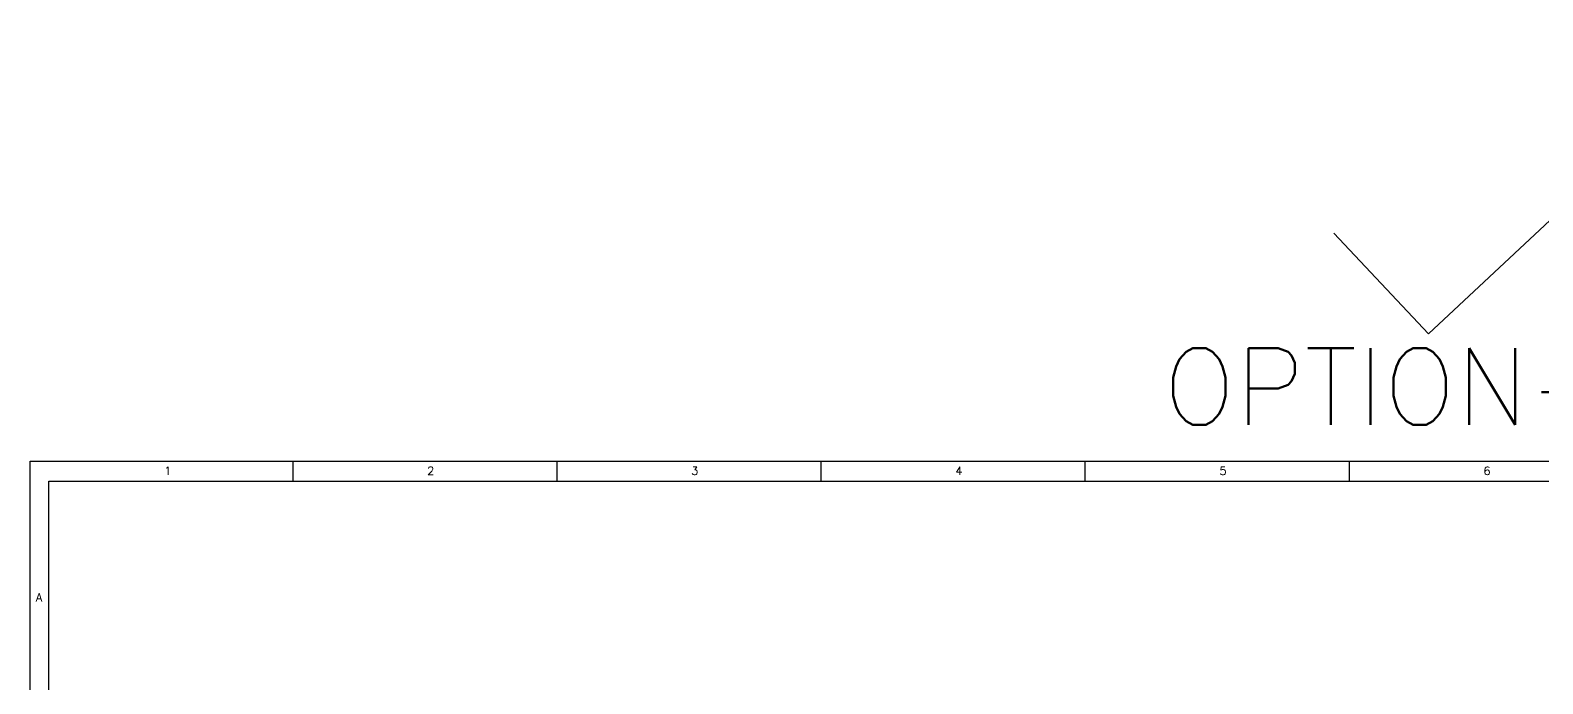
# Model space of a CAD drawing. Extents: x 2982526 to 3135339, y -1389320 to -1338265.
# Drawn here: x 2982552 to 3012115, y -1351031 to -1338265 of the extents above; entities that cross this region are included whole.
import ezdxf
from ezdxf.enums import TextEntityAlignment as Align

# ---------------------------------------------------------------- set-up
doc = ezdxf.new("R2010")
doc.units = 0
doc.header["$MEASUREMENT"] = 0
doc.linetypes.add('1', pattern=[0, 0, 0])
doc.layers.add('TITLE', color=7, linetype='Continuous')
doc.layers.add('WALL', color=7, linetype='1', lineweight=35)
doc.styles.add('ROMANS', font='romans.shx')

# ---------------------------------------------------------------- blocks, each defined once
blk = doc.blocks.new('A$C1BA14061')
at = {"layer": 'TITLE', "color": 7}
for p, q in [((0, 0), (203982, 0)), ((0, -140464), (0, 0)), ((16920, -1290), (16920, 0)), ((33925, -1290), (33925, 0)), ((50931, -1290), (50931, 0)), ((67937, -1290), (67937, 0)), ((84942, -1290), (84942, 0))]:
    blk.add_line(p, q, dxfattribs=at)
at = {"layer": 'TITLE'}
for p, q in [((1204, -1290), (202692, -1290)), ((1204, -139174), (1204, -1290))]:
    blk.add_line(p, q, dxfattribs=at)
at = {"layer": 'TITLE', "color": 7, "style": 'ROMANS', "width": 1}
for s, p in [('1', (8852, -626)), ('2', (25785, -626)), ('3', (42791, -626)), ('4', (59796, -626)), ('5', (76802, -626)), ('6', (93808, -626))]:
    blk.add_text(s, height=535, dxfattribs=at).set_placement(p, align=Align.MIDDLE)
at = {"layer": 'TITLE', "color": 0, "style": 'ROMANS', "width": 1}
blk.add_text('A', height=535, dxfattribs=at).set_placement((573, -8765), align=Align.MIDDLE)

msp = doc.modelspace()

# ---------------------------------------------------------------- linework, layer by layer
at = {"layer": 'WALL', "color": 8, "lineweight": 0}
for p, q in [((3009881.9, -1344195), (3016234.2, -1338264.9)), ((3008034.7, -1342227.9), (3009881.9, -1344195))]:
    msp.add_line(p, q, dxfattribs=at)

# ---------------------------------------------------------------- block references
at = {"layer": 'TITLE', "lineweight": 0, "xscale": 0.3035552556082519, "yscale": 0.3035553943041123, "zscale": 0.3035553665695551}
msp.add_blockref('A$C1BA14061', (2982551.7, -1346682), dxfattribs=at)

# ---------------------------------------------------------------- texts
at = {"layer": 'WALL', "color": 8, "lineweight": 0, "insert": (3004695.4, -1344475.7), "char_height": 1500, "attachment_point": 1, "style": 'ROMANS'}
msp.add_mtext_dynamic_manual_height_columns('OPTION-2-1', width=44096.469, gutter_width=1000, heights=[0], dxfattribs=at)

doc.saveas('drawing.dxf')
